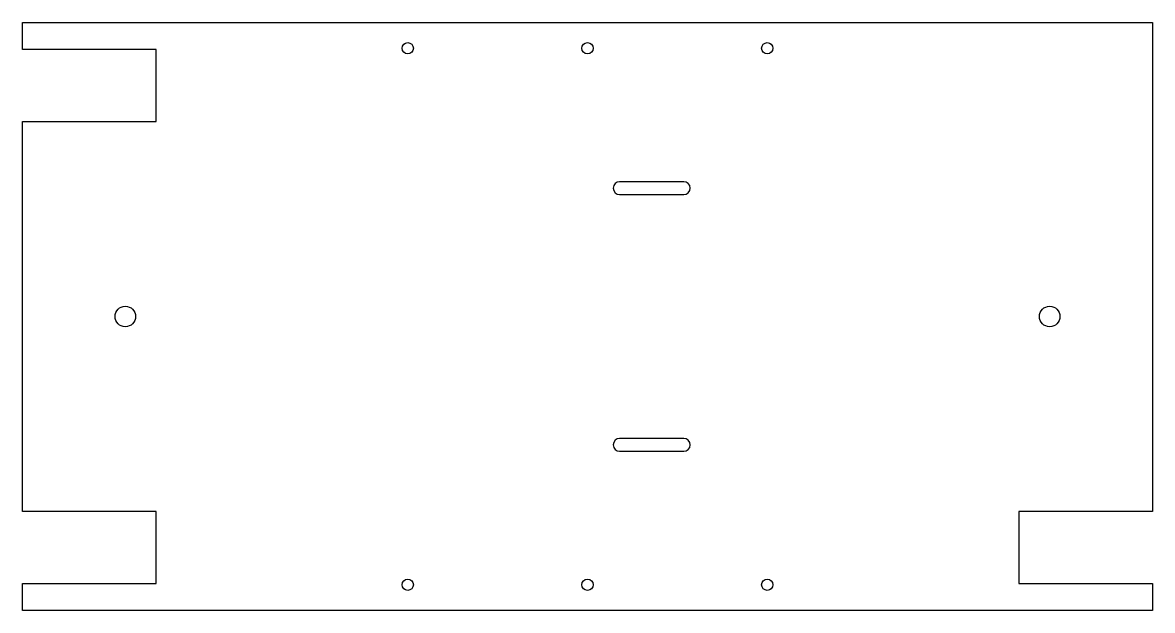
# Model space of a CAD drawing. Header units: millimetres. Extents: x 0 to 440, y 0 to 229.
import ezdxf

# ---------------------------------------------------------------- set-up
doc = ezdxf.new("R2010")
doc.units = ezdxf.units.MM

msp = doc.modelspace()

# ---------------------------------------------------------------- linework, layer by layer
for p, q in [((0, 218.5, 0), (0, 229, 0)), ((0, 229, 0), (440, 229, 0)), ((440, 229, 0), (440, 38.5, 0)), ((52, 218.5, 0), (0, 218.5, 0)), ((52, 190.5, 0), (52, 218.5, 0)), ((0, 190.5, 0), (52, 190.5, 0)), ((0, 38.5, 0), (0, 190.5, 0)), ((257.5, 167, 0), (232.5, 167, 0)), ((232.5, 162, 0), (257.5, 162, 0)), ((257.5, 67, 0), (232.5, 67, 0)), ((232.5, 62, 0), (257.5, 62, 0)), ((52, 38.5, 0), (0, 38.5, 0)), ((52, 10.5, 0), (52, 38.5, 0)), ((440, 38.5, 0), (388, 38.5, 0)), ((388, 38.5, 0), (388, 10.5, 0)), ((0, 0, 0), (0, 10.5, 0)), ((0, 10.5, 0), (52, 10.5, 0)), ((388, 10.5, 0), (440, 10.5, 0)), ((440, 10.5, 0), (440, 0, 0)), ((440, 0, 0), (0, 0, 0))]:
    msp.add_line(p, q)
for centre, radius in [((150, 219, 0), 2.2), ((220, 219, 0), 2.2), ((290, 219, 0), 2.2), ((40, 114.5, 0), 4), ((400, 114.5, 0), 4), ((150, 10, 0), 2.2), ((220, 10, 0), 2.2), ((290, 10, 0), 2.2)]:
    msp.add_circle(centre, radius)
for centre, start, end in [((232.5, 164.5, 0), 90, 270), ((257.5, 164.5, 0), -90, 90), ((232.5, 64.5, 0), 90, 270), ((257.5, 64.5, 0), -90, 90)]:
    msp.add_arc(centre, 2.5, start, end)

doc.saveas('drawing.dxf')
